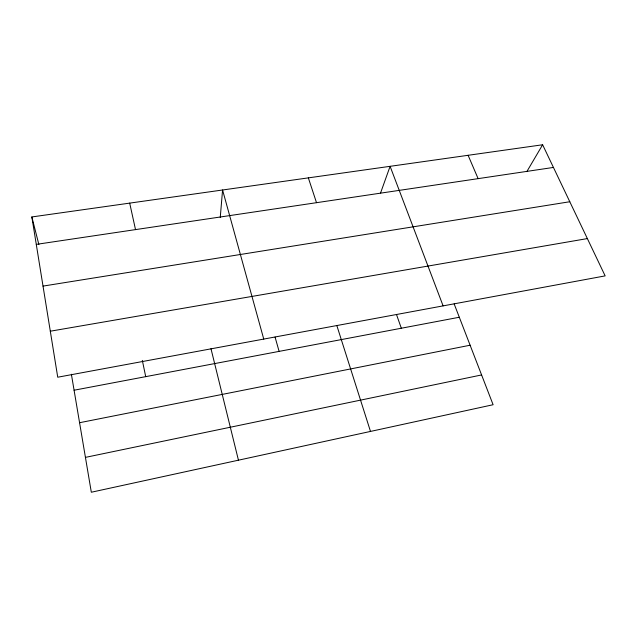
<?xml version="1.0" encoding="UTF-8"?>
<svg xmlns="http://www.w3.org/2000/svg" width="637" height="637" viewBox="0 0 637 637"><rect width="100%" height="100%" fill="white"/><g stroke="black" fill="none" stroke-linecap="round" stroke-linejoin="round"><path stroke-width="0.96" d="M220.251 217.448L222.576 189.993L263.75 339.083M380.56 192.987L390.099 166.321L443.105 305.879M526.815 171.64L542.628 144.766L605.15 275.885L57.736 377.215L31.85 216.946L542.628 144.766M85.43 457.382L481.596 374.946M79.577 422.713L470.114 345.222M74.083 390.218L459.309 317.25M50.307 331.208L587.362 238.58M43.021 286.101L569.797 201.738M36.277 244.377L553.442 167.435M468.107 155.293L478.124 178.639M454.165 303.937L493.102 404.726L91.322 492.234L71.384 374.253M396.525 314.606L401.326 328.23M308.348 177.874L316.509 202.685M336.862 325.65L370.495 431.432M275.073 337.092L279.11 351.385M31.85 216.946L38.881 244.592M210.974 348.686L238.445 460.193M129.693 203.115L135.514 229.607M142.33 360.391L145.714 376.65"/></g></svg>
